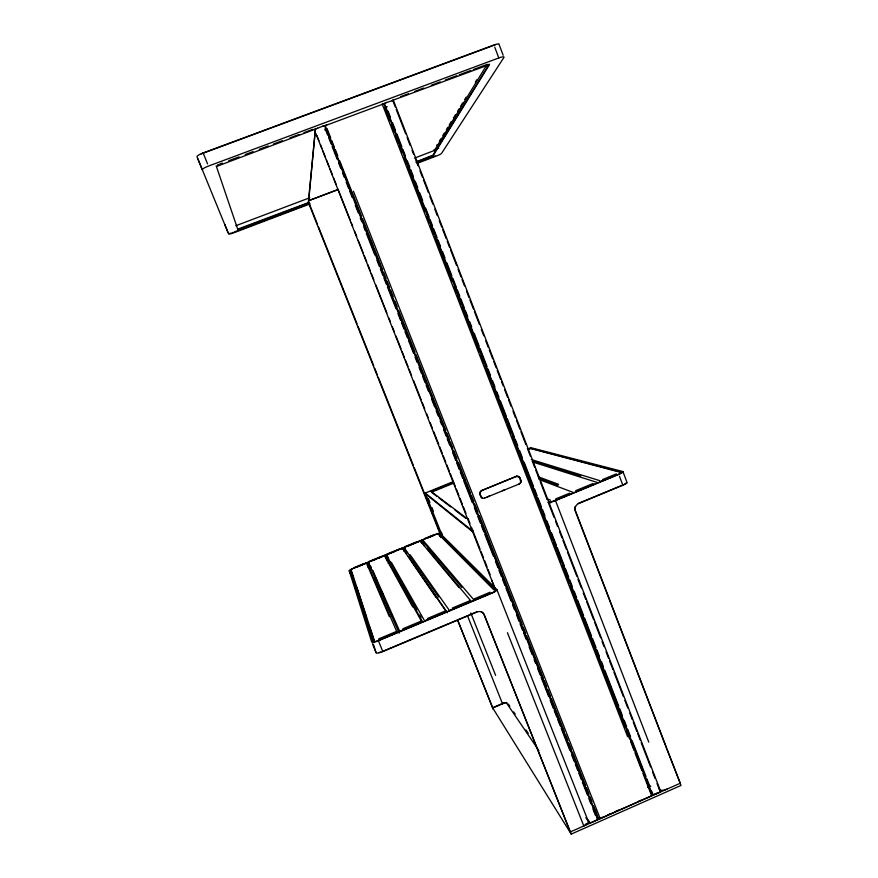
<?xml version="1.0" encoding="UTF-8"?>
<svg xmlns="http://www.w3.org/2000/svg" width="878" height="878" viewBox="0 0 878 878"><rect width="100%" height="100%" fill="white"/><g stroke="black" fill="none" stroke-linecap="round" stroke-linejoin="round"><path stroke-width="1.32" d="M309.199 202.796L308.321 202.642L315.476 128.386L308.485 203.07L239.661 229.147L237.85 229.575L216.207 165.887M520.654 482.329L520.105 478.192A3.117 3.062 -67.2 0 0 516.143 476.48L481.813 490.55A3.128 3.073 -61.6 0 0 480.079 494.61L482.329 498.056M425.556 493.743L425.731 492.876L453.355 481.605M216.46 166.502L315.718 129M439.362 141.204L440.778 138.889M442.896 135.41L444.301 133.083M446.419 129.615L447.835 127.288M449.24 124.972L451.358 121.493M453.476 118.014L455.594 114.535M457.712 111.067L459.128 108.74M460.533 106.425L462.651 102.945M464.769 99.466L466.185 97.151M475.36 82.082L476.776 79.766M486.84 64.851L434.467 150.434L414.394 158.172M489.255 64.127L432.997 155.154L416.732 161.574M315.696 129.22L317.671 128.078M325.211 125.675L383.96 103.78L651.893 794.788A1.932 0.801 -20.1 0 1 650.708 796.192L600.19 818.57A1.943 0.812 -21.4 0 1 597.94 818.68L325.211 125.675L326.21 125.104M386.463 102.561L393.366 100.279L660.53 790.957A1.932 0.801 -19.9 0 1 659.356 792.362L654.659 794.447A1.932 0.801 -20 0 1 652.354 794.579L384.454 103.593L385.508 103M308.705 200.842L309.758 200.305M436.816 145.057L437.244 144.683L438.627 148.261M481.715 490.495L479.827 492.788L481.715 490.495L516.286 476.348M385.124 103.055L385.969 102.77M647.821 787.27L650.741 786.051M593.594 811.502L596.063 810.416M647.997 787.456L650.466 786.37M323.313 126.125L324.706 125.861L597.479 818.878L596.93 819.119A1.328 0.56 -21.5 0 1 596.469 819.898M597.94 818.68L598.489 818.428L593.473 805.675M651.893 794.788L651.355 795.029L642.926 773.309M652.354 794.579L652.892 794.338A1.328 0.549 -20 0 0 653.517 794.491M602.495 817.264L599.059 818.603M607.422 815.091L611.121 813.445M614.82 811.81L618.507 810.174M638.218 801.449L640.677 800.363M654.483 794.25L656.832 793.207M570.349 831.927L680.285 783.231L667.006 749.461M503.84 702.894L492.569 707.723L571.216 834.1L681.01 785.448L575.474 510.809A5.553 5.411 -66.7 0 1 578.569 503.588L622.864 485.238A6.475 1.097 -20.3 0 0 626.98 482.307L622.908 471.563L531.892 447.956A4.675 0.549 -21.1 0 0 527.7 449.075M538.872 750.58L506.727 703.289A3.852 1.163 -22.2 0 0 502.534 703.816L492.756 708.008L457.559 619.835M378.714 638.888L395.802 631.732M402.826 628.791L420.606 621.339M427.608 618.408L445.322 610.989M452.291 608.07L469.917 600.695M490.144 592.211L473.341 599.257L422.34 539.531M379.131 639.941L393.377 633.971M399.699 631.326L417.5 623.863M424.502 620.922L442.238 613.502M449.218 610.572L466.866 603.175M473.813 600.267L487.828 594.395M378.407 640.753L491.834 593.221A6.64 1.427 -21.6 0 0 496.86 589.566L440.108 533.352A4.807 0.746 -21.8 0 0 435.115 534.603L353.494 568.22A4.873 0.757 -22.5 0 0 349.235 570.788L371.712 641.983A6.739 1.449 -22.9 0 0 378.407 640.753L382.819 651.586L477.127 611.966A5.597 5.455 -47.7 0 1 484.294 614.896L571.216 834.1M382.731 651.311L476.941 611.736M326.429 124.841L327.187 124.522M578.207 503.445L622.458 485.117M217.612 164.888L218.501 164.515M385.804 102.715L386.518 102.419M388.153 563.193L390.776 562.107M555.741 498.913L569.592 493.184M575.738 490.648L593.034 483.504M602.604 479.553L616.334 473.879M556.268 499.845L570.129 494.116M576.275 491.581L593.583 484.426M600.409 481.616L614.161 475.931M548.201 502.425A6.475 1.065 -20.9 0 0 555.5 500.592L618.77 474.438A6.475 1.043 -20.4 0 0 622.908 471.563M487.125 496.959L489.661 495.916M502.348 490.714L504.894 489.672M484.689 498.067L519.085 484.052A3.117 3.051 -66.9 0 0 520.808 480.003L518.92 476.765L516.034 476.447M353.988 567.671L364.249 563.446M368.804 561.569L381.645 556.279M386.704 554.205L399.501 548.926M404.549 546.851L417.313 541.594M424.37 538.686L434.511 534.515M353.549 568.351L422.647 539.893M425.161 538.851L435.214 534.713A3.918 0.604 -21.8 0 1 439.285 533.692L495.719 590.038A5.4 1.163 -21.6 0 1 491.636 593.023L378.319 640.49A5.487 1.174 -22.9 0 1 372.876 641.5L350.081 570.437A3.962 0.615 -22.5 0 1 352.736 568.703M356.259 567.342L365.369 563.588M372.744 560.559L376.245 559.11M378.583 558.156L384.41 555.752M389.459 553.667L394.584 551.56M399.929 549.365L402.245 548.399M407.282 546.325L420.035 541.078M426.565 538.39L428.596 537.555M429.605 537.138L433.414 535.569M309.605 200.305L338.085 189.505M453.487 482.285L431.098 491.428L468.567 519.721M431.416 491.471L436.684 489.32M437.573 489.024L451.896 483.119M453.805 483.087L431.416 492.218L436.783 496.289M235.831 225.734L309.802 197.748M310.11 200.162L338.063 189.582M308.321 202.642L237.675 229.136M416.018 162.342L433.161 155.593L489.474 64.555L393.454 100.026L393.212 99.412M234.58 231.869L243.524 228.478M246.081 227.512L255.081 224.099M257.572 223.155L266.616 219.73M271.631 217.832L280.576 214.441M283.122 213.475L307.629 204.19M417.269 162.649L428.771 158.292M431.328 157.327L435.192 155.856M310.11 203.872L233.515 232.9A4.972 0.648 -20.8 0 1 228.642 234.053L196.99 156.723A7.079 1.405 -20.4 0 1 203.136 152.937L493.93 45.008A6.958 1.328 -23.2 0 1 499.121 44.548L503.149 55.27M417.346 163.242L436.498 155.977A4.873 0.626 -22.1 0 0 441.546 153.387L503.95 57.41A6.947 1.251 -23.1 0 0 498.803 57.948L208.459 166.085A7.079 1.317 -20.4 0 0 202.291 169.805L197.879 158.907M219.785 164.032L222.353 163.078M228.708 160.707L239.046 156.855M245.302 154.528L253.083 151.631M259.328 149.304L268.262 145.968M273.365 144.069L282.365 140.721M289.959 137.89L298.926 134.553M303.997 132.655L312.93 129.329M400.84 96.569L408.479 93.727M414.833 91.356L423.734 88.041M431.372 85.199L440.273 81.873M445.355 79.986L456.801 75.717M459.348 74.773L470.795 70.503M473.341 69.56L487.323 64.346M317.649 128.21L322.841 126.147M324.114 126.081L324.706 125.861M383.96 103.78L382.665 103.999M384.454 103.593L385.047 103.374M324.805 130.01L327.351 129.066M384.663 107.687L387.209 106.732M527.689 449.218L530.883 448.373L621.514 472.144A4.939 0.79 -20.4 0 1 618.364 474.329L555.17 500.438A4.939 0.812 -20.9 0 1 549.617 501.843M231.902 232.846L233.296 232.352M391.577 100.663L392.718 100.41L395.243 106.897M322.83 126.278L323.543 125.916M528.183 449.042L530.883 448.373M472.99 530.488L472.155 530.641L425.325 493.151M308.891 202.961L309.506 202.708M229.674 233.372L230.574 233.219M516.571 476.282L518.371 476.458L519.995 478.148M315.828 133.368L495.269 589.281M529.708 448.252L620.461 472.331M531.322 459.556L599.85 480.683M532.814 461.082L580.753 476.074M532.331 461.894L597.655 482.582M538.269 476.82L558.54 484.305M539.092 478.334L558.057 485.424M539.169 479.531L573.532 492.547M546.796 498.572L550.539 500.23M308.584 203.005L440.657 535.328M308.924 202.796L317.54 224.45M479.981 494.555L479.816 494.007L480.782 496.421M438.923 497.925L450.721 506.88M455.013 510.14L465.746 518.294M481.77 497.738L480.694 496.355A3.117 3.073 -61.4 0 0 484.689 498.056M445.958 541.122L494.841 590.159M437.99 533.637L493.655 589.665M421.967 540.398L461.773 587.415M427.07 548.498L471.113 601.178M419.86 540.552L459.04 587.623M410.114 554.742L448.757 609.551M404.176 547.729L438.66 597.062M408.424 556.202L446.518 611.483M412.397 562.337L447.121 612.822M402.058 547.872L435.916 597.281M588.271 820.118L589.753 822.302A1.328 0.56 -21.6 0 0 590.345 822.477M508.307 704.057L509.844 706.307M513.685 711.937L515.221 714.187M525.966 729.936L528.271 733.306M585.878 817.67L589.204 822.543A1.943 0.812 -21.6 0 0 591.443 822.445L596.195 820.337A1.943 0.812 -21.5 0 0 597.479 818.878M391.401 562.469L424.063 619.901M386.331 555.072L415.448 606.753M398.579 577.494L399.962 579.963M401.279 582.301L405.23 589.347M406.558 591.695L407.875 594.044M409.137 596.305L413.099 603.351M414.427 605.71L416.82 609.98M419.706 615.105L421.023 617.464M393.706 570.063L422.614 621.887M389.711 563.928L421.813 621.833M384.213 555.225L412.693 606.961M372.634 570.217L399.27 630.283M372.437 570.415L374.61 575.353M375.707 577.823L377.342 581.532M381.875 591.805L383.499 595.471M368.431 562.447L392.148 616.477M374.95 577.812L399.172 633.126M369.759 569.339L397.01 632.226M366.302 562.6L389.382 616.696M373.523 640.973L374.127 642.433L350.607 571.754M372.448 643.783L376.113 652.76A6.739 1.504 -23 0 0 382.819 651.586M228.028 232.538L224.944 224.933A4.972 0.691 -20.7 0 0 225.361 225.042M351.068 571.413L353.241 576.736M349.235 570.788L351.902 577.318M370.736 566.343L371.164 567.407M203.136 152.937L207.57 163.901M368.859 563.511L371.01 568.823M367.18 562.963L369.331 568.275M367.377 565.245L368.661 568.428M387.33 555.785L388.614 558.968M386.759 556.136L388.899 561.448M385.08 555.587L387.22 560.899M404.736 547.378L405.164 548.443M406.437 551.625L406.865 552.679M404.604 548.783L406.733 554.084M402.936 548.234L404.209 551.417M439.285 533.692L440.789 537.49M470.817 612.976L495.631 675.38M438.857 534L439.702 536.129M467.667 616.224L502.534 703.816M457.603 620.087L493.206 709.314M422.516 540.058L423.778 543.241M422.384 541.463L424.085 545.699M421.144 541.967L421.572 543.032M570.074 831.488L484.096 614.666A5.597 5.455 -47.7 0 0 481.166 611.703M428.398 498.649L429.913 502.446M431.921 507.517L433.436 511.314M426.104 492.953L426.335 493.546M441.316 532.167L442.292 534.625M443.269 538.291L425.632 493.941L472.573 531.706L472.254 530.916M318.549 226.996L357.028 323.773M358.037 326.32L373.732 365.797M374.752 368.343L377.277 374.708M378.297 377.255L413.231 465.12M414.24 467.667L429.935 507.144M430.944 509.69L433.48 516.055M434.489 518.602L440.569 533.879M496.86 589.566L588.183 821.051A6.497 2.7 -21.8 0 1 583.793 825.968L507.44 632.709M316.903 135.618L318.912 140.721M320.426 144.552L321.93 148.382M322.939 150.928L325.464 157.316M326.462 159.862L328.987 166.249M329.996 168.796L332.51 175.183M333.519 177.729L336.033 184.106M338.052 189.22L350.135 219.84M351.145 222.397L352.649 226.217M354.668 231.331L356.677 236.434M358.191 240.254L363.229 253.018M364.227 255.575L366.752 261.951M367.761 264.508L370.275 270.885M371.284 273.431L373.798 279.819M375.817 284.922L386.891 312.996M388.91 318.099L390.414 321.93M392.433 327.033L394.441 332.136M395.956 335.967L400.994 348.72M402.003 351.277L404.517 357.653M405.526 360.21L408.04 366.587M409.049 369.144L411.562 375.521M413.582 380.624L421.133 399.764M422.142 402.322L424.656 408.698M426.675 413.801L428.179 417.632M430.198 422.735L432.206 427.838M433.721 431.669L438.759 444.433M439.768 446.979L442.282 453.366M443.291 455.912L445.804 462.3M446.814 464.846L449.327 471.234M450.337 473.78L455.375 486.544M456.384 489.09L458.898 495.477M459.907 498.024L462.421 504.411M463.43 506.957L465.944 513.334M467.963 518.448L469.971 523.551M471.486 527.371L480.046 549.068M481.056 551.625L483.569 558.002M484.579 560.559L487.092 566.936M488.102 569.482L490.122 574.596M491.603 579.919L494.61 587.547M353.439 191.25L600.19 818.57M327.307 129.253L330.786 138.109M331.785 140.645L334.277 146.977M335.275 149.512L337.767 155.834M339.764 160.904L341.257 164.702M341.377 165.009L350.915 189.264M351.222 190.021L352.715 193.818M352.923 194.367L354.438 198.198M354.701 198.889L361.462 216.065M362.471 218.611L372.009 242.866M372.14 243.206L373.633 247.003M374.017 247.969L382.61 269.798M383.554 272.213L386.09 278.655M387.077 281.147L389.591 287.534M390.578 290.058L393.103 296.468M395.067 301.45L397.119 306.674M398.546 310.318L404.528 325.508M404.648 325.815L414.998 352.1M415.985 354.635L445.826 430.461M446.836 433.019L449.349 439.395M450.348 441.952L452.861 448.329M453.86 450.886L456.878 458.546M458.371 462.344L465.911 481.517M466.35 482.615L470.345 492.767M471.343 495.302L473.835 501.645M474.833 504.191L477.972 512.137M479.333 515.606L490.528 544.053M490.813 544.799L511.611 597.644M511.797 598.105L522.158 624.445M523.167 627.002L525.67 633.378M526.679 635.935L532.705 651.246M532.814 651.52L543.252 678.046M544.25 680.604L546.764 686.98M547.773 689.537L550.286 695.914M551.285 698.471L555.324 708.744M555.807 709.951L564.367 731.703M565.344 734.206L567.879 740.626M568.867 743.139L571.391 749.56M572.379 752.073L585.428 785.25M586.438 787.807L588.951 794.184M589.95 796.741L591.97 801.855M325.112 128.638L327.626 135.014M328.635 137.572L331.149 143.948M332.147 146.505L337.174 159.269M338.678 163.099L340.686 168.203M342.705 173.306L344.209 177.136M346.217 182.24L348.731 188.627M349.74 191.174L352.243 197.561M355.261 205.222L358.279 212.871M360.287 217.974L361.791 221.805M363.799 226.919L365.314 230.738M366.313 233.296L374.851 254.993M376.871 260.097L379.373 266.484M380.383 269.03L382.896 275.418M383.905 277.964L386.408 284.351M387.417 286.897L395.956 308.595M397.964 313.698L400.478 320.086M401.487 322.632L404.001 329.02M404.999 331.577L407.513 337.953M408.522 340.51L413.549 353.263M415.053 357.094L417.061 362.208M419.069 367.311L421.583 373.688M422.592 376.245L425.095 382.621M426.104 385.179L428.618 391.555M431.636 399.216L434.643 406.876M436.157 410.706L438.166 415.81M440.174 420.913L441.678 424.743M443.686 429.847L446.2 436.234M447.209 438.78L449.723 445.168M452.73 452.818L455.748 460.478M456.758 463.035L459.26 469.412M460.27 471.969L462.783 478.345M463.782 480.903L472.331 502.6M474.339 507.703L476.853 514.08M477.851 516.637L480.365 523.014M481.374 525.571L483.888 531.947M484.886 534.504L493.425 556.202M495.444 561.305L497.947 567.693M498.956 570.239L501.47 576.626M502.468 579.173L504.982 585.56M505.991 588.106L511.018 600.87M512.522 604.701L514.53 609.804M516.538 614.918L519.052 621.295M520.061 623.852L522.575 630.228M523.573 632.786L526.087 639.162M529.105 646.823L532.112 654.483M534.131 659.587L535.635 663.417M537.643 668.52L540.157 674.897M541.166 677.454L548.695 696.594M550.21 700.424L553.217 708.085M554.227 710.631L556.74 717.019M557.739 719.576L560.252 725.952M561.261 728.51L569.8 750.207M571.808 755.31L574.322 761.687M575.331 764.244L577.834 770.621M578.843 773.178L581.357 779.554M582.355 782.111L587.382 794.875M588.897 798.706L590.905 803.809M592.913 808.912L595.427 815.289M555.5 500.592L648.754 742.086M550.023 501.426L550.616 502.94M396.23 109.454L405.636 133.752M407.118 137.594L410.092 145.265M412.067 150.379L413.549 154.221M415.535 159.335L418.005 165.733M419.98 170.848L422.461 177.246M423.448 179.803L428.398 192.589M429.88 196.431L432.854 204.102M434.829 209.216L437.299 215.615M439.285 220.729L441.755 227.128M442.742 229.685L446.211 238.64M447.198 241.198L449.679 247.596M450.666 250.153L456.604 265.496M458.086 269.337L461.06 277.009M462.047 279.566L464.517 285.965M466.503 291.079L468.973 297.477M469.96 300.035L473.429 308.99M474.416 311.547L479.366 324.333M481.342 329.448L483.822 335.846M485.797 340.96L488.278 347.359M489.265 349.916L492.723 358.872M493.721 361.429L496.191 367.827M497.178 370.384L500.647 379.34M501.634 381.897L503.116 385.727M504.609 389.569L507.572 397.24M508.56 399.797L511.04 406.196M513.015 411.31L515.496 417.709M516.483 420.266L519.941 429.221M520.939 431.778L525.878 444.564M527.371 448.406L530.334 456.077M532.32 461.191L534.79 467.59M535.778 470.147L539.246 479.103M540.233 481.66L547.159 499.571M548.146 502.128L554.095 517.471M555.576 521.312L557.552 526.427M559.538 531.541L562.008 537.94M562.996 540.497L566.464 549.452M567.451 552.01L576.857 576.308M577.976 579.37L581.302 587.821M583.288 592.946L585.758 599.334M586.745 601.891L593.682 619.802M594.669 622.359L600.607 637.713M602.088 641.544L604.075 646.658M606.05 651.783L608.52 658.171M609.53 660.925L612.976 669.684M613.963 672.241L623.369 696.55M624.851 700.381L627.825 708.063M629.8 713.177L632.281 719.576M633.268 722.133L636.748 731.297M637.724 733.635L640.194 740.033M641.181 742.59L650.587 766.9M652.563 772.014L655.043 778.413M657.018 783.527L659.499 789.915M388.021 111.034L390.49 117.422M392.477 122.536L395.44 130.196M396.933 134.027L401.883 146.802M402.87 149.348L405.351 155.735M407.326 160.85L409.806 167.237M410.794 169.783L413.264 176.171M415.25 181.285L417.719 187.672M419.706 192.776L422.669 200.436M425.643 208.108L429.112 217.042M430.099 219.599L432.58 225.986M433.567 228.543L437.035 237.477M438.023 240.034L440.504 246.422M442.479 251.525L444.959 257.912M446.935 263.027L451.885 275.791M452.872 278.348L456.34 287.293M457.328 289.85L459.809 296.226M460.796 298.783L464.264 307.728M465.252 310.285L467.733 316.662M469.708 321.776L471.695 326.879M474.164 333.267L479.114 346.042M480.101 348.599L487.038 366.477M488.025 369.034L490.506 375.422M492.481 380.525L494.962 386.913M496.937 392.016L498.923 397.13M500.405 400.961L506.343 416.293M507.341 418.839L514.267 436.728M515.254 439.274L517.735 445.662M519.71 450.776L522.19 457.164M524.166 462.267L533.572 486.533M534.57 489.09L537.04 495.477M538.027 498.035L541.496 506.968M542.483 509.525L544.964 515.913M546.939 521.016L549.419 527.404M551.395 532.518L556.356 545.282M557.343 547.839L564.269 565.717M565.267 568.275L568.725 577.219M569.723 579.765L572.193 586.153M574.179 591.267L576.648 597.655M577.636 600.201L583.585 615.533M584.572 618.09L591.509 635.968M592.496 638.525L595.964 647.459M596.952 650.016L599.422 656.404M601.408 661.507L603.384 666.621M604.876 670.452L618.738 706.208M619.725 708.765L622.195 715.153M624.181 720.267L626.651 726.644M627.649 729.201L630.613 736.861M632.105 740.703L645.967 776.459M646.954 779.016L649.435 785.404M651.41 790.507L652.892 794.338M384.849 107.829L389.81 120.604M391.281 124.413L394.266 132.106M395.737 135.892L398.722 143.597M399.688 146.088L402.19 152.542M404.143 157.568L406.646 164.032M407.601 166.502L424.974 211.291M426.96 216.405L429.43 222.792M430.429 225.35L433.897 234.283M434.819 236.665L452.225 281.542M454.2 286.656L456.681 293.043M457.668 295.601L461.137 304.534M462.037 306.85L475.887 342.574M476.381 343.858L479.465 351.804M480.837 355.349L483.921 363.294M484.908 365.852L491.845 383.73M492.843 386.287L506.705 422.055M507.703 424.601L511.172 433.545M512.159 436.103L521.565 460.368M521.96 461.367L552.383 539.827M553.37 542.363L556.806 551.219M557.728 553.612L561.218 562.611M562.183 565.114L569.12 582.992M570.063 585.417L608.432 684.346M608.75 685.18L619.155 712.003M619.286 712.332L625.202 727.599M626.585 731.154L629.647 739.046M630.634 741.592L634.081 750.503M635.003 752.874L641.972 770.851M382.204 104.021L627.627 736.697M666.523 748.221L575.112 510.656A5.542 5.4 -66.7 0 1 575.211 506.43M434.149 149.436L435.334 152.531M619.451 476.238L622.864 485.238M494.742 47.171L498.803 57.948M351.013 569.46L374.05 639.755M356.677 587.25L366.532 617.421M369.857 627.572L374.555 641.939M350.64 570.338L368.573 625.674M353.165 580.94L354.273 584.408M354.899 586.361L356.139 590.235M359.991 602.286L362.318 609.573M365.369 619.133L366.598 622.963M368.08 627.627L369.32 631.491M369.825 633.082L371.01 636.802M373.369 644.189L376.113 652.76M520.698 479.948L520.841 481.715A3.106 3.051 -66.9 0 1 518.964 483.987M495.554 44.767A5.663 1.076 -23.2 0 0 493.721 45.36L203.224 153.189A5.762 1.141 -20.4 0 0 201.26 154.001M659.993 791.199A1.328 0.549 -19.9 0 1 659.916 791.66M666.929 789.146A6.311 2.601 -19.7 0 1 659.323 789.629M625.762 483.152A4.928 0.834 -20.3 0 1 624.006 484.404M502.381 703.585A4.741 1.438 -22.2 0 1 504.038 702.993M505.684 702.63A4.741 1.438 -22.2 0 1 506.924 702.62M352.429 578.624A4.862 0.79 -22.5 0 1 352.462 578.459M353.033 577.911A4.862 0.79 -22.5 0 1 353.571 577.548M380.832 652.014A5.487 1.229 -23 0 1 379.022 652.475M586.559 823.476A5.29 2.206 -21.8 0 1 585.198 824.618M353.263 578.284A3.962 0.637 -22.5 0 1 353.45 577.943"/></g></svg>
